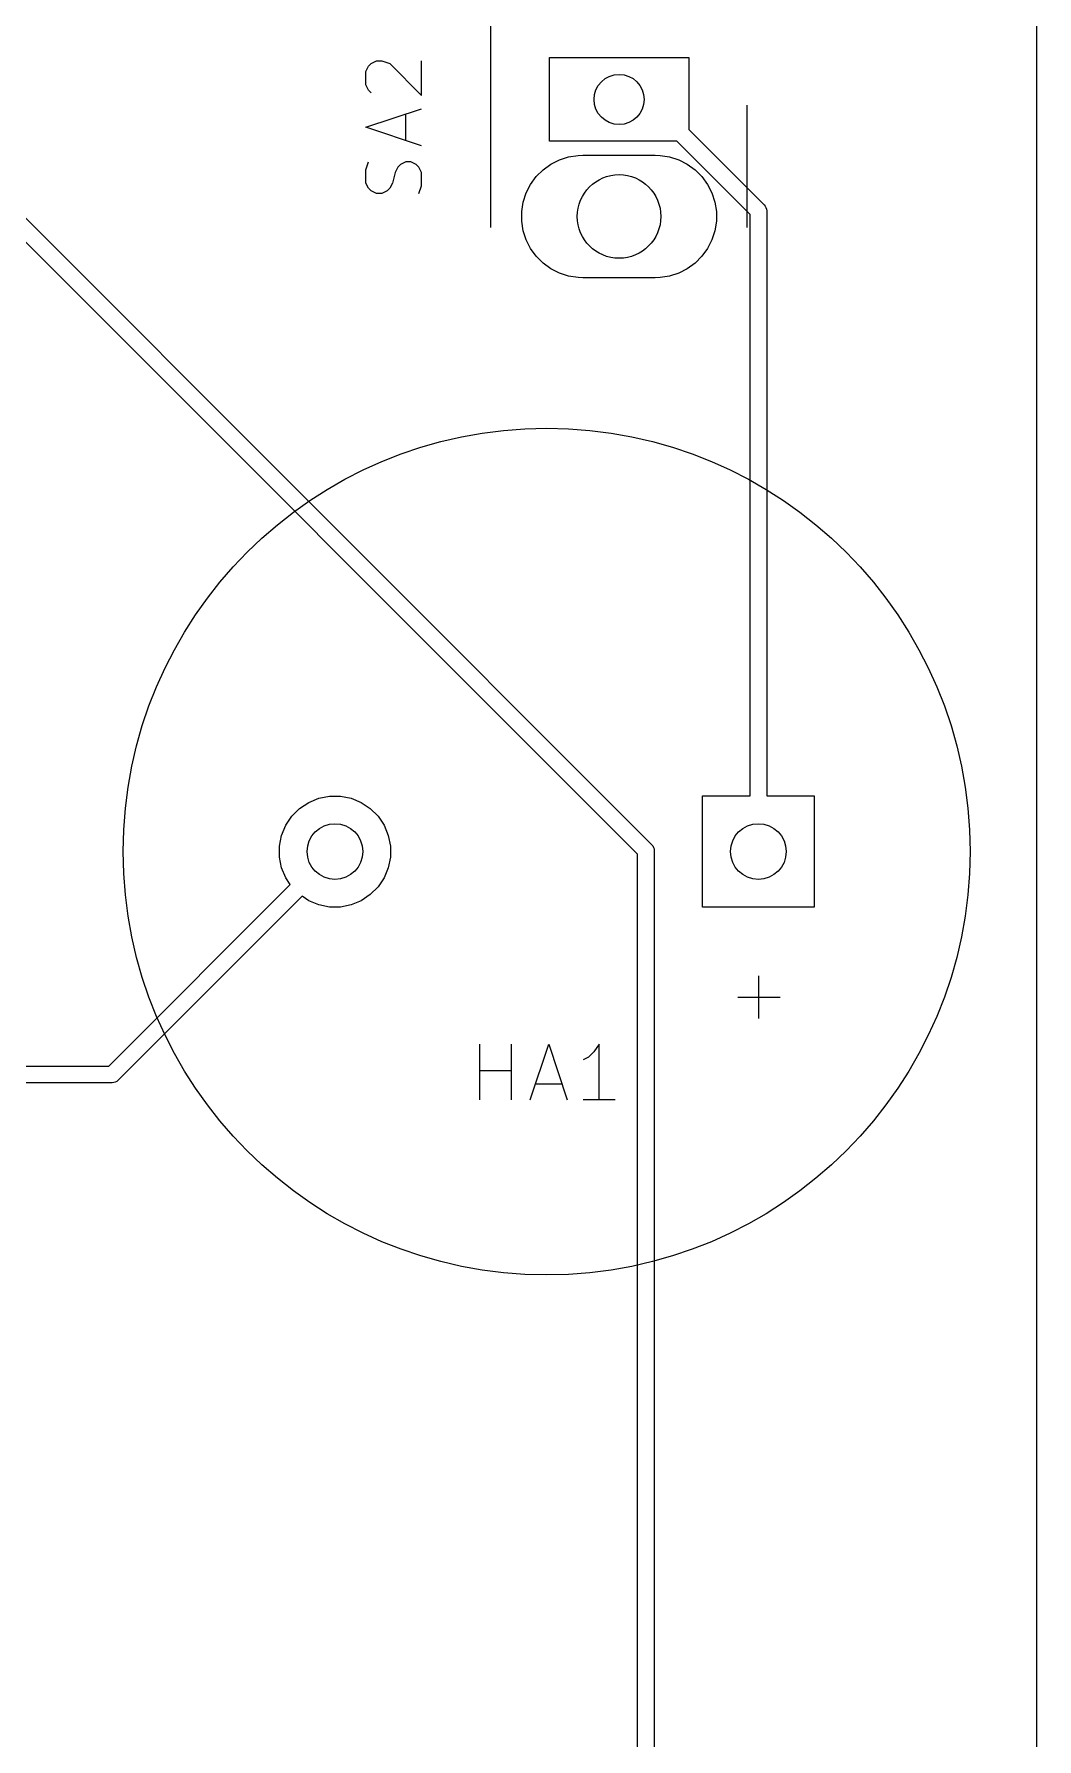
# Model space of a CAD drawing. Extents: x 119.8 to 199.8, y -185.2 to -95.2.
# Drawn here: x 181.75 to 199.76, y -159.09 to -128.49 of the extents above; entities that cross this region are included whole.
import ezdxf

# ---------------------------------------------------------------- set-up
doc = ezdxf.new("R2010")
doc.units = 0
doc.layers.add('BLACK', color=7, linetype='CONTINUOUS')

msp = doc.modelspace()

# ---------------------------------------------------------------- linework, layer by layer
at = {"layer": 'BLACK', "linetype": 'CONTINUOUS'}
for p, q in [((199.7556, -185.1644), (199.7556, -95.1644)), ((189.9556, -131.9644), (189.9556, -123.3644)), ((192.5881, -143.209032), (176.353468, -126.9744)), ((176.521666, -126.718334), (192.844166, -143.040834)), ((187.710419, -129.164399), (187.758038, -129.069161)), ((187.758038, -129.069161), (187.805657, -129.021542)), ((187.805657, -129.021542), (187.900895, -128.973923)), ((187.900895, -128.973923), (187.996133, -128.973923)), ((187.996133, -128.973923), (188.13899, -129.021542)), ((188.13899, -129.021542), (188.710419, -129.59297)), ((188.710419, -129.59297), (188.710419, -128.973923)), ((191.0056, -130.4144), (191.0056, -128.9144)), ((191.0056, -128.9144), (193.5056, -128.9144)), ((193.5056, -128.9144), (193.5056, -130.202268)), ((187.710419, -129.402494), (187.710419, -129.164399)), ((187.758038, -129.497732), (187.710419, -129.402494)), ((187.805657, -129.545351), (187.758038, -129.497732)), ((187.710419, -130.164399), (188.710419, -129.831066)), ((188.424704, -130.402494), (188.424704, -129.926304)), ((194.5556, -131.9644), (194.5556, -129.7644)), ((188.710419, -130.497732), (187.710419, -130.164399)), ((193.5056, -130.202268), (194.861666, -131.558334)), ((193.293468, -130.4144), (191.0056, -130.4144)), ((194.6056, -131.726532), (193.293468, -130.4144)), ((187.710419, -130.926304), (187.758038, -130.783447)), ((187.710419, -131.164399), (187.710419, -130.926304)), ((188.281847, -130.878685), (188.234228, -130.973923)), ((188.329466, -130.831066), (188.281847, -130.878685)), ((188.424704, -130.783447), (188.329466, -130.831066)), ((188.519942, -130.783447), (188.424704, -130.783447)), ((188.61518, -130.831066), (188.519942, -130.783447)), ((188.6628, -130.878685), (188.61518, -130.831066)), ((188.710419, -130.973923), (188.6628, -130.878685)), ((190.769153, -131.050007), (190.891207, -130.927953)), ((190.891207, -130.927953), (191.030852, -130.826496)), ((191.030852, -130.826496), (191.184648, -130.748133)), ((191.184648, -130.748133), (191.34881, -130.694793)), ((191.34881, -130.694793), (191.519295, -130.667791)), ((191.519295, -130.667791), (191.6056, -130.6644)), ((191.6056, -130.6644), (192.9056, -130.6644)), ((192.9056, -130.6644), (192.991905, -130.667791)), ((192.991905, -130.667791), (193.16239, -130.694793)), ((193.16239, -130.694793), (193.326552, -130.748133)), ((193.326552, -130.748133), (193.480348, -130.826496)), ((193.480348, -130.826496), (193.619993, -130.927953)), ((193.619993, -130.927953), (193.742047, -131.050007)), ((187.758038, -131.259637), (187.710419, -131.164399)), ((187.805657, -131.307256), (187.758038, -131.259637)), ((188.13899, -131.259637), (188.091371, -131.307256)), ((188.186609, -131.164399), (188.13899, -131.259637)), ((188.234228, -130.973923), (188.186609, -131.164399)), ((188.6628, -131.354875), (188.710419, -131.212018)), ((188.710419, -131.212018), (188.710419, -130.973923)), ((190.589333, -131.343448), (190.667696, -131.189652)), ((190.667696, -131.189652), (190.769153, -131.050007)), ((193.742047, -131.050007), (193.843504, -131.189652)), ((193.843504, -131.189652), (193.921867, -131.343448)), ((187.900895, -131.354875), (187.805657, -131.307256)), ((187.996133, -131.354875), (187.900895, -131.354875)), ((188.091371, -131.307256), (187.996133, -131.354875)), ((190.508991, -131.678095), (190.535993, -131.50761)), ((190.535993, -131.50761), (190.589333, -131.343448)), ((193.921867, -131.343448), (193.975207, -131.50761)), ((193.975207, -131.50761), (194.002209, -131.678095)), ((194.861666, -131.558334), (194.880321, -131.581065)), ((194.880321, -131.581065), (194.888655, -131.601185)), ((190.508991, -131.850705), (190.508991, -131.678095)), ((190.535993, -132.02119), (190.508991, -131.850705)), ((194.002209, -131.850705), (193.975207, -132.02119)), ((194.002209, -131.678095), (194.002209, -131.850705)), ((194.6056, -142.1644), (194.6056, -131.726532)), ((194.888655, -131.601185), (194.902718, -131.635136)), ((194.902718, -131.635136), (194.9056, -131.6644)), ((194.9056, -131.6644), (194.9056, -142.1644)), ((190.589333, -132.185352), (190.535993, -132.02119)), ((190.667696, -132.339148), (190.589333, -132.185352)), ((193.921867, -132.185352), (193.843504, -132.339148)), ((193.975207, -132.02119), (193.921867, -132.185352)), ((190.769153, -132.478793), (190.667696, -132.339148)), ((190.891207, -132.600847), (190.769153, -132.478793)), ((193.742047, -132.478793), (193.619993, -132.600847)), ((193.843504, -132.339148), (193.742047, -132.478793)), ((191.030852, -132.702304), (190.891207, -132.600847)), ((191.184648, -132.780667), (191.030852, -132.702304)), ((191.34881, -132.834007), (191.184648, -132.780667)), ((193.326552, -132.780667), (193.16239, -132.834007)), ((193.480348, -132.702304), (193.326552, -132.780667)), ((193.619993, -132.600847), (193.480348, -132.702304)), ((191.519295, -132.861009), (191.34881, -132.834007)), ((191.6056, -132.8644), (191.519295, -132.861009)), ((192.9056, -132.8644), (191.6056, -132.8644)), ((192.991905, -132.861009), (192.9056, -132.8644)), ((193.16239, -132.834007), (192.991905, -132.861009)), ((186.521207, -142.39139), (186.684203, -142.282479)), ((186.684203, -142.282479), (186.865315, -142.20746)), ((186.865315, -142.20746), (187.057583, -142.169215)), ((187.057583, -142.169215), (187.253617, -142.169215)), ((187.253617, -142.169215), (187.445885, -142.20746)), ((187.445885, -142.20746), (187.626997, -142.282479)), ((187.626997, -142.282479), (187.789993, -142.39139)), ((193.7556, -144.1644), (193.7556, -142.1644)), ((193.7556, -142.1644), (194.6056, -142.1644)), ((194.9056, -142.1644), (195.7556, -142.1644)), ((195.7556, -142.1644), (195.7556, -144.1644)), ((186.273679, -142.693003), (186.38259, -142.530007)), ((186.38259, -142.530007), (186.521207, -142.39139)), ((187.789993, -142.39139), (187.92861, -142.530007)), ((187.92861, -142.530007), (188.037521, -142.693003)), ((186.160415, -143.066383), (186.19866, -142.874115)), ((186.19866, -142.874115), (186.273679, -142.693003)), ((188.037521, -142.693003), (188.11254, -142.874115)), ((188.11254, -142.874115), (188.150785, -143.066383)), ((186.160415, -143.262417), (186.160415, -143.066383)), ((188.150785, -143.066383), (188.150785, -143.262417)), ((192.5881, -165.48396), (192.5881, -143.209032)), ((192.844166, -143.040834), (192.862821, -143.063565)), ((192.862821, -143.063565), (192.873293, -143.088848)), ((192.873293, -143.088848), (192.885218, -143.117636)), ((192.885218, -143.117636), (192.8881, -143.1469)), ((192.8881, -143.1469), (192.8881, -165.48396)), ((186.19866, -143.454685), (186.160415, -143.262417)), ((186.273679, -143.635797), (186.19866, -143.454685)), ((188.11254, -143.454685), (188.037521, -143.635797)), ((188.150785, -143.262417), (188.11254, -143.454685)), ((183.093468, -147.0144), (186.353143, -143.754724)), ((186.353143, -143.754724), (186.273679, -143.635797)), ((187.92861, -143.798793), (187.789993, -143.93741)), ((188.037521, -143.635797), (187.92861, -143.798793)), ((186.565275, -143.966856), (183.261666, -147.270466)), ((186.684203, -144.046321), (186.565275, -143.966856)), ((186.865315, -144.12134), (186.684203, -144.046321)), ((187.057583, -144.159585), (186.865315, -144.12134)), ((187.445885, -144.12134), (187.253617, -144.159585)), ((187.626997, -144.046321), (187.445885, -144.12134)), ((187.789993, -143.93741), (187.626997, -144.046321)), ((187.253617, -144.159585), (187.057583, -144.159585)), ((195.7556, -144.1644), (193.7556, -144.1644)), ((194.7656, -146.159219), (194.7656, -145.397314)), ((194.384648, -145.778266), (195.146553, -145.778266)), ((189.755124, -147.619219), (189.755124, -146.619219)), ((190.326552, -147.619219), (190.326552, -146.619219)), ((190.659886, -147.619219), (190.993219, -146.619219)), ((190.993219, -146.619219), (191.326552, -147.619219)), ((191.707505, -146.857314), (191.612267, -146.904933)), ((191.802743, -146.762076), (191.707505, -146.857314)), ((191.897981, -146.619219), (191.802743, -146.762076)), ((191.897981, -147.619219), (191.897981, -146.619219)), ((180.1556, -147.0144), (183.093468, -147.0144)), ((189.755124, -147.095409), (190.326552, -147.095409)), ((183.1556, -147.3144), (180.1556, -147.3144)), ((183.184864, -147.311518), (183.1556, -147.3144)), ((183.207261, -147.30224), (183.184864, -147.311518)), ((183.238935, -147.289121), (183.207261, -147.30224)), ((183.261666, -147.270466), (183.238935, -147.289121)), ((190.755124, -147.333504), (191.231314, -147.333504)), ((192.183695, -147.619219), (191.612267, -147.619219))]:
    msp.add_line(p, q, dxfattribs=at)
at = {"layer": 'BLACK'}
for centre, radius in [((192.2556, -129.6644), 0.45), ((192.2556, -129.6644), 0.45), ((192.2556, -129.6644), 0.45), ((192.2556, -131.7644), 0.75), ((192.2556, -131.7644), 0.75), ((192.2556, -131.7644), 0.75), ((190.9556, -143.1644), 7.6), ((187.1556, -143.1644), 0.5), ((187.1556, -143.1644), 0.5), ((187.1556, -143.1644), 0.5), ((194.7556, -143.1644), 0.5), ((194.7556, -143.1644), 0.5), ((194.7556, -143.1644), 0.5)]:
    msp.add_circle(centre, radius, dxfattribs=at)
at = {"layer": 'WHITE'}
for centre, radius in [((192.2556, -129.6644), 0.45), ((192.2556, -131.7644), 0.75), ((187.1556, -143.1644), 0.5), ((194.7556, -143.1644), 0.5)]:
    msp.add_circle(centre, radius, dxfattribs=at)

doc.saveas('drawing.dxf')
